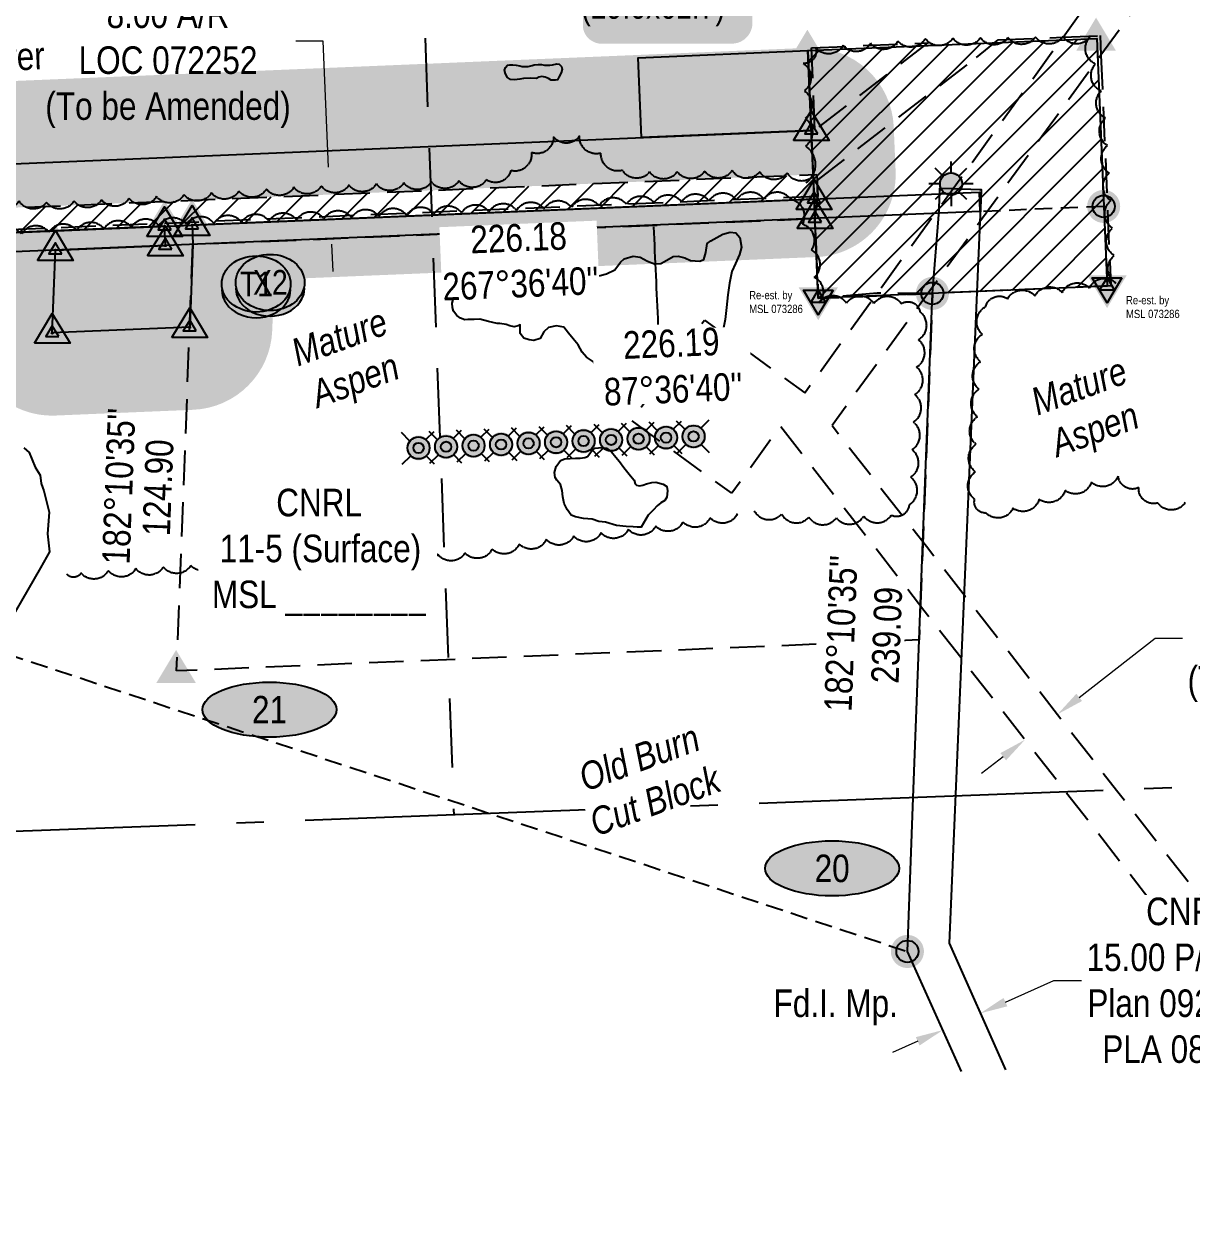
# Model space of a CAD drawing. Extents: x 659618 to 663059, y 6178642 to 6181580.
# Drawn here: x 660938.9 to 661363.1, y 6178897.8 to 6179334.5 of the extents above; entities that cross this region are included whole.
import ezdxf
from ezdxf.enums import TextEntityAlignment as Align

# ---------------------------------------------------------------- set-up
doc = ezdxf.new("R2010")
doc.units = 0
doc.header["$LTSCALE"] = 5
doc.header["$PDSIZE"] = 0.5
for name, pattern in [('0', [1, 1, 0]), ('foc-ACCESSROAD', [3.75, 2.5, -1.25]), ('foc-LSD', [8, 5, -3]), ('foc-QUARTERLINE', [33, 25, -3, 2, -3]), ('foc-TIELINE', [1.875, 1.25, -0.625])]:
    doc.linetypes.add(name, pattern=pattern)
doc.layers.get('Defpoints').update_dxf_attribs({"color": 9})
for name, color, linetype in [('AS-SYMBOL', 7, 'Continuous'), ('C-AR', 13, 'foc-ACCESSROAD'), ('C-RW', 13, 'Continuous'), ('C-WS', 13, 'foc-ACCESSROAD'), ('F-AR', 190, 'foc-ACCESSROAD'), ('L-BD', 7, 'Continuous'), ('L-MON', 1, 'Continuous'), ('L-QSEC', 8, 'foc-QUARTERLINE'), ('L-SECTION-LSD', 7, 'foc-LSD'), ('L-TIE', 7, 'foc-TIELINE'), ('P-BUFFER-H 30m', 51, 'Continuous'), ('P-BUFFER-T', 40, 'Continuous'), ('P-CROSSINGS', 250, 'Continuous'), ('P-ELEVATION', 7, 'Continuous'), ('P-PROPOSED', 10, 'Continuous'), ('P-PROPOSED-EXISTING-H', 59, 'Continuous'), ('P-PROPOSED-H', 21, 'Continuous'), ('P-TEMP-BLOCKS', 250, 'Continuous'), ('P-TEMP-BLUE-H', 133, 'Continuous'), ('P-TEMP-CNRL', 160, 'Continuous'), ('T-BUSH', 110, '0'), ('T-BUSH-T', 110, 'Continuous'), ('WETLAND', 143, 'Continuous')]:
    doc.layers.add(name, color=color, linetype=linetype)
for name, color, linetype, lineweight in [('C-EZE-T', 13, 'Continuous', 9), ('C-RW-T', 13, 'Continuous', 9), ('C-WS-T', 13, 'Continuous', 9), ('F-AR-T', 190, 'Continuous', 9), ('T-TEXT', 48, 'Continuous', 18)]:
    doc.layers.add(name, color=color, linetype=linetype, lineweight=lineweight)
doc.styles.add('80', font='ARIALN.TTF', dxfattribs={"height": 10})
doc.styles.add('80CG', font='ARIALN.TTF', dxfattribs={"height": 10})
doc.styles.add('80L', font='ARIALN.TTF', dxfattribs={"height": 10})
doc.styles.add('80LS', font='ARIALNI.TTF', dxfattribs={"height": 10})
doc.styles.add('BOLD', font='ARIALNB.TTF')
doc.styles.add('Crossing', font='ARIALN.TTF', dxfattribs={"height": 10})
doc.dimstyles.new('Compass 5 000', dxfattribs={"dimscale": 5, "dimtxt": 9, "dimasz": 2, "dimexe": 0.2, "dimexo": 0.0625, "dimgap": 0.5, "dimtad": 0, "dimtih": 1, "dimtoh": 1, "dimzin": 0, "dimdsep": 46, "dimtxsty": '80CG', "dimcen": 0.1, "dimse1": 1, "dimse2": 1, "dimclrd": 256, "dimclrt": 256, "dimaunit": 1, "dimadec": 4, "dimazin": 0, "dimtfac": 0.06, "dimtofl": 0, "dimtmove": 0, "dimatfit": 1, "dimfxl": 0.2, "dimtolj": 1, "dimtzin": 0, "dimlwd": -1, "dimarcsym": 0})
pattern_1 = [(45, (121.906, 1137.984), (-5.611625831, 5.611625831), [])]

# ---------------------------------------------------------------- blocks, each defined once
blk = doc.blocks.new('*D428')
at = {"layer": 'Defpoints', "color": 0, "transparency": 16777216}
for p in [(661306.62, 6179093.64), (661294.78, 6179084.41), (661314.23, 6179083.89)]:
    blk.add_point(p, dxfattribs=at)
at = {"layer": 'F-AR-T', "transparency": 16777216}
for p, q in [((661322.11, 6179090.05), (661349.66, 6179111.55)), ((661349.66, 6179111.55), (661359.66, 6179111.55)), ((661294.51, 6179068.5), (661286.63, 6179062.35))]:
    blk.add_line(p, q, dxfattribs=at)
for points in [[(661321.08, 6179091.36), (661323.14, 6179088.73), (661314.23, 6179083.89)], [(661293.49, 6179069.82), (661295.54, 6179067.19), (661302.4, 6179074.65)]]:
    blk.add_solid(points, dxfattribs=at)
at = {"layer": 'F-AR-T', "transparency": 16777216, "insert": (661406.04, 6179111.55), "char_height": 10, "attachment_point": 5, "style": '80CG'}
blk.add_mtext('\\A1;Tolko\\P15.00 A/R\\PDLO 860979\\P(To be Amended)\\P(Not Built)', dxfattribs=at)
blk = doc.blocks.new('fdia')
at = {"color": 255, "const_width": 1}
blk.add_lwpolyline([(-0.5, 0, 1), (0.5, 0, 1)], format="xyb", close=True, dxfattribs=at)
blk = doc.blocks.new('Fdiaa')
blk.add_blockref('fdia', (0, 0))
blk = doc.blocks.new('fdib')
at = {"color": 1, "const_width": 1.6}
blk.add_lwpolyline([(-0.4, 0, 1), (0.4, 0, 1)], format="xyb", close=True, dxfattribs=at)
at = {"color": 1}
blk.add_circle((0, 0), 0.8, dxfattribs=at)
blk = doc.blocks.new('Fdibb')
blk.add_blockref('fdib', (0, 0))
blk = doc.blocks.new('fdicc')
for name in ['Fdibb', 'Fdiaa']:
    blk.add_blockref(name, (0, 0))
blk = doc.blocks.new('FDI')
blk.add_blockref('fdicc', (0, 0))
blk = doc.blocks.new('GAS')
h = blk.add_hatch(color=255)
h.dxf.hatch_style = 1
edge = h.paths.add_edge_path()
edge.add_arc((0, 0), 0.9, 0, 360)
for p, q in [((-0.571, 0.571), (-1.142, 1.142)), ((0, 0.808), (0, 1.616)), ((0.571, 0.571), (1.142, 1.142)), ((-0.808, 0), (-1.616, 0)), ((1.616, 0), (0.808, 0)), ((-0.571, -0.571), (-1.142, -1.142)), ((0, -0.808), (0, -1.616)), ((1.142, -1.142), (0.571, -0.571))]:
    blk.add_line(p, q)
blk.add_circle((0, 0), 0.8)
blk = doc.blocks.new('WC')
at = {"layer": 'L-MON'}
h = blk.add_hatch(color=255, dxfattribs=at)
h.dxf.hatch_style = 1
edge = h.paths.add_edge_path()
edge.add_arc((0, 0), 0.9, 0, 360)
at = {"layer": 'L-MON', "color": 240, "flags": 128}
for points in [[(-0.622, 0.503), (-1.232, 1.12)], [(0.52, 0.608), (1.126, 1.206)], [(-1.179, -1.185), (-0.559, -0.572)], [(1.159, -1.185), (0.557, -0.574)]]:
    blk.add_lwpolyline(points, dxfattribs=at)
at = {"layer": 'L-MON', "color": 240}
for radius in [0.8, 0.373]:
    blk.add_circle((0, 0), radius, dxfattribs=at)
blk = doc.blocks.new('*D538')
at = {"layer": 'C-RW-T', "transparency": 16777216}
for p, q in [((661295.32, 6178979.42), (661312.92, 6178987.28)), ((661312.92, 6178987.28), (661322.92, 6178987.28)), ((661263.45, 6178965.18), (661254.32, 6178961.1))]:
    blk.add_line(p, q, dxfattribs=at)
for points in [[(661294.64, 6178980.94), (661296, 6178977.89), (661286.19, 6178975.34)], [(661262.77, 6178966.7), (661264.13, 6178963.66), (661272.58, 6178969.26)]]:
    blk.add_solid(points, dxfattribs=at)
at = {"layer": 'Defpoints', "color": 0, "transparency": 16777216}
for p in [(661285.55, 6178976.76), (661286.19, 6178975.34), (661271.94, 6178970.69)]:
    blk.add_point(p, dxfattribs=at)
at = {"layer": 'C-RW-T', "transparency": 16777216, "insert": (661362.01, 6178987.28), "char_height": 10, "attachment_point": 5, "style": '80CG', "bg_fill": 3, "box_fill_scale": 1.1, "bg_fill_color": 256, "bg_fill_true_color": 13158600, "bg_fill_transparency": 0}
blk.add_mtext('\\A1;CNRL\\P15.00 P/L R/W\\PPlan 092 8357\\PPLA 082259', dxfattribs=at)
blk = doc.blocks.new('TRIA')
blk.add_hatch(color=255).paths.add_polyline_path([(-0.041, 1.521), (-1.475, -0.867), (1.392, -0.867)])
blk = doc.blocks.new('Hybrid_EC')
at = {"color": 251}
for points in [[(-1.296, -0.74), (0, 1.42), (1.296, -0.74)], [(0.471, -0.26), (0, 0.526), (-0.471, -0.26)]]:
    blk.add_lwpolyline(points, close=True, dxfattribs=at)
at = {"layer": 'Defpoints'}
blk.add_circle((0, 0), 0.05, dxfattribs=at)
at = {"xscale": 1.2, "yscale": 1.2, "zscale": 1.2}
blk.add_blockref('TRIA', (0.05, 0.061), dxfattribs=at)
blk = doc.blocks.new('STRIA')
blk.add_hatch(color=255).paths.add_polyline_path([(-0.041, 1.521), (-1.475, -0.867), (1.392, -0.867)])
blk = doc.blocks.new('STRIAA')
blk.add_blockref('STRIA', (0, 0))
blk = doc.blocks.new('STRIB')
at = {"color": 1}
blk.add_solid([(-1.121, -0.667), (-0.041, 1.133), (1.039, -0.667)], dxfattribs=at)
blk = doc.blocks.new('STRIBB')
blk.add_blockref('STRIB', (0, 0))
blk = doc.blocks.new('STRICC')
for name in ['STRIAA', 'STRIBB']:
    blk.add_blockref(name, (0, 0))
blk = doc.blocks.new('fdspike')
blk.add_blockref('STRICC', (0, 0))
blk = doc.blocks.new('Hybrid_RC')
at = {"color": 4}
for points in [[(1.08, 0.6), (0, -1.2), (-1.08, 0.6)], [(0, 0.6), (0.54, -0.3), (-0.54, -0.3)]]:
    blk.add_lwpolyline(points, close=True, dxfattribs=at)
at = {"rotation": 180}
blk.add_blockref('TRIA', (-0.041, -0.067), dxfattribs=at)
blk = doc.blocks.new('*D554')
at = {"layer": 'C-EZE-T', "transparency": 16777216}
for p, q in [((661047.53, 6179328.22), (661037.53, 6179328.22)), ((661049.43, 6179282.58), (661047.53, 6179328.22)), ((661050.59, 6179254.61), (661051, 6179244.62))]:
    blk.add_line(p, q, dxfattribs=at)
for points in [[(661051.09, 6179282.65), (661047.76, 6179282.51), (661049.84, 6179272.59)], [(661052.25, 6179254.68), (661048.92, 6179254.54), (661050.17, 6179264.6)]]:
    blk.add_solid(points, dxfattribs=at)
at = {"layer": 'Defpoints', "color": 0, "transparency": 16777216}
for p in [(661049.84, 6179272.59), (660899.01, 6179266.33), (660899.34, 6179258.34)]:
    blk.add_point(p, dxfattribs=at)
at = {"layer": 'C-EZE-T', "transparency": 16777216, "insert": (660991.15, 6179328.22), "char_height": 10, "attachment_point": 5, "style": '80CG'}
blk.add_mtext('\\A1;CNRL\\P8.00 A/R\\PLOC 072252\\P(To be Amended)', dxfattribs=at)
blk = doc.blocks.new('we')
at = {"layer": 'P-ELEVATION'}
h = blk.add_hatch(color=111, dxfattribs=at)
h.dxf.hatch_style = 1
edge = h.paths.add_edge_path()
edge.add_ellipse((0, 0), major_axis=(-24.38, 0), ratio=0.410256, start_angle=0, end_angle=360)
at = {"layer": 'P-ELEVATION', "color": 7, "flags": 128}
blk.add_lwpolyline([(0, 0, 12.5, 0, 0), (-12.42, -6.43, 0, 0, 0)], format="xyseb", dxfattribs=at)
at = {"layer": 'P-ELEVATION', "color": 7}
blk.add_ellipse((0, 0), major_axis=(-24.38, 0), ratio=0.410256, dxfattribs=at)
at = {"layer": 'P-ELEVATION', "style": '80'}
blk.add_attdef('ELEVATION', text='', height=10, dxfattribs=at).set_placement((0, 0), align=Align.MIDDLE_CENTER)
blk = doc.blocks.new('*U631')
h = blk.add_hatch(color=133)
edge = h.paths.add_edge_path()
edge.add_line((-24, -20), (24, -20))
edge.add_arc((24, -14), 6, 270, 360)
edge.add_line((30, -14), (30, 12.5))
edge.add_arc((24, 12.5), 6, 0, 90)
edge.add_line((24, 18.5), (-24, 18.5))
edge.add_arc((-24, 12.5), 6, 90, 180)
edge.add_line((-30, 12.5), (-30, -14))
edge.add_arc((-24, -14), 6, 180, 270)
at = {"color": 250, "flags": 128}
blk.add_lwpolyline([(-24, -20, 3, 3, 0), (24, -20, 3, 3, 0.414214), (30, -14, 3, 3, 0), (30, 12.5, 3, 0, 0.414214), (24, 18.5, 0, 0, 0), (-24, 18.5, 0, 0, 0.414214), (-30, 12.5, 0, 0, 0), (-30, -14, 0, 3, 0.414214)], format="xyseb", close=True, dxfattribs=at)
at = {"flags": 128}
blk.add_lwpolyline([(-7.6, 4.04, 0, 7.5, 0), (0, 0, 0, 0, 0)], format="xyseb", dxfattribs=at)
at = {"color": 250}
for tag, p, height, style in [('TEMP_AREA_W1_001', (-9.21, 2.24), 12, 'BOLD'), ('ENTER_TEXT_001', (-30.66, -12.47), 9, '80')]:
    blk.add_attdef(tag, p, '', height=height, dxfattribs=dict(at, style=style))
blk = doc.blocks.new('Well_proximity')
h = blk.add_hatch(color=191)
h.dxf.hatch_style = 1
edge = h.paths.add_edge_path()
edge.add_ellipse((0, 0), major_axis=(-12.5, 0), ratio=0.816297, start_angle=0, end_angle=360)
h = blk.add_hatch(color=250)
h.dxf.hatch_style = 1
edge = h.paths.add_edge_path()
edge.add_ellipse((0, -2.05), major_axis=(-12.5, 0), ratio=0.816297, start_angle=0, end_angle=180)
edge.add_line((12.5, -2.05), (12.5, 0))
edge.add_ellipse((0, 0), major_axis=(-12.5, 0), ratio=0.816297, start_angle=0, end_angle=180, ccw=False)
edge.add_line((-12.5, 0), (-12.5, -2.05))
at = {"color": 250}
blk.add_ellipse((0, 0), major_axis=(-12.5, 0), ratio=0.816297, dxfattribs=at)
blk.add_ellipse((0, -2.05), major_axis=(-12.5, 0), ratio=0.816297, start_param=0, end_param=3.141593, dxfattribs=at)
at = {"color": 250, "style": '80L'}
blk.add_attdef('CROSSING', text='', height=9, dxfattribs=at).set_placement((0.09, 0.02), align=Align.MIDDLE_CENTER)
blk = doc.blocks.new('xing2')
h = blk.add_hatch(color=50)
h.dxf.hatch_style = 1
edge = h.paths.add_edge_path()
edge.add_ellipse((0, 0), major_axis=(-12.5, 0), ratio=0.816297, start_angle=0, end_angle=360)
h = blk.add_hatch(color=250)
h.dxf.hatch_style = 1
edge = h.paths.add_edge_path()
edge.add_ellipse((0, -2.05), major_axis=(-12.5, 0), ratio=0.816297, start_angle=0, end_angle=180)
edge.add_line((12.5, -2.05), (12.5, 0))
edge.add_ellipse((0, 0), major_axis=(-12.5, 0), ratio=0.816297, start_angle=0, end_angle=180, ccw=False)
edge.add_line((-12.5, 0), (-12.5, -2.05))
at = {"color": 250}
blk.add_ellipse((0, 0), major_axis=(-12.5, 0), ratio=0.816297, dxfattribs=at)
blk.add_ellipse((0, -2.05), major_axis=(-12.5, 0), ratio=0.816297, start_param=0, end_param=3.141593, dxfattribs=at)
at = {"color": 250, "style": 'Crossing'}
blk.add_attdef('CROSSING', text='', height=9, dxfattribs=at).set_placement((0.09, 0.02), align=Align.MIDDLE_CENTER)
at = {"color": 250, "style": 'Crossing', "flags": 1}
for tag, p in [('OWNER', (0.09, -12.49)), ('DESCRIPTION', (0.09, -25.77)), ('LOCATION', (0.09, -39.3)), ('DWG_REF', (0.09, -52.84))]:
    blk.add_attdef(tag, text='', height=9, dxfattribs=at).set_placement(p, align=Align.MIDDLE_CENTER)

msp = doc.modelspace()

# ---------------------------------------------------------------- hatches: boundary and pattern name
at = {"layer": 'P-BUFFER-H 30m'}
h = msp.add_hatch(color=256, dxfattribs=at)
h.dxf.hatch_style = 1
h.paths.add_polyline_path([(661254.757, 6179297.132, 0.4141866), (661223.539, 6179325.848), (660501.533, 6179295.727, 0.4713258), (660473.597, 6179258.843), (660479.468, 6179234.07, 0.3593183), (660509.904, 6179211.018), (660515.583, 6179211.255, 0.2031885), (660536.738, 6179221.283), (660667.128, 6179226.692), (660919.634, 6179237.168), (660919.114, 6179223.474, 0.4377501), (660950.337, 6179192.367), (661000.284, 6179194.45, 0.3910623), (661029.007, 6179223.28), (661029.708, 6179241.735), (661226.701, 6179249.908, 0.4143076), (661255.426, 6179281.129)])
h.paths.add_polyline_path([(661224.789, 6179295.879), (661225.833, 6179270.906), (660999.885, 6179261.48), (661000.177, 6179254.487), (660999.034, 6179224.419), (660949.087, 6179222.335), (660950.229, 6179252.403), (660990.187, 6179254.07), (660989.896, 6179261.063), (660508.654, 6179240.987), (660502.783, 6179265.759)], flags=16)
h.paths.add_polyline_path([(661224.789, 6179295.879), (661225.458, 6179279.876), (660665.885, 6179256.661), (660513.598, 6179250.343), (660514.332, 6179241.224), (660508.654, 6179240.987), (660502.783, 6179265.759)], flags=0)
at = {"layer": 'P-PROPOSED-EXISTING-H'}
h = msp.add_hatch(dxfattribs=at)
h.set_pattern_fill('ANSI31', color=256, scale=2.499539)
h.set_pattern_definition(pattern_1)
h.paths.add_polyline_path([(661225.666, 6179274.894), (661225.208, 6179285.862), (661223.578, 6179324.841), (661278.82, 6179327.151), (661328.467, 6179329.226), (661332.226, 6179239.322), (661227.337, 6179234.936)])
h = msp.add_hatch(dxfattribs=at)
h.set_pattern_fill('ANSI31', color=256, scale=2.499539)
h.set_pattern_definition(pattern_1)
h.paths.add_polyline_path([(661225.833, 6179270.906), (661225.458, 6179279.876), (660665.885, 6179256.661), (660513.598, 6179250.343), (660514.332, 6179241.224), (660989.896, 6179261.063), (660999.885, 6179261.48)])
at = {"layer": 'P-PROPOSED-H'}
h = msp.add_hatch(color=256, dxfattribs=at)
h.dxf.hatch_style = 1
h.paths.add_polyline_path([(661225.458, 6179279.876), (661224.789, 6179295.879), (660502.783, 6179265.759), (660508.654, 6179240.987), (660514.332, 6179241.224), (660513.598, 6179250.343), (660665.885, 6179256.661)])
h.paths.add_polyline_path([(661000.177, 6179254.487), (660999.885, 6179261.48), (660989.896, 6179261.063), (660990.187, 6179254.07), (660950.229, 6179252.403), (660949.087, 6179222.335), (660999.034, 6179224.419)])
at = {"layer": 'P-TEMP-BLUE-H'}
h = msp.add_hatch(color=256, dxfattribs=at)
h.dxf.hatch_style = 1
h.paths.add_polyline_path([(661224.789, 6179295.879), (661163.154, 6179293.308), (661161.945, 6179322.277), (661223.578, 6179324.849)])

# ---------------------------------------------------------------- linework, layer by layer
at = {"layer": 'C-AR'}
msp.add_lwpolyline([(660524.237, 6179242.78), (660515.066, 6179232.119), (660514.241, 6179242.358), (660513.598, 6179250.343), (660665.885, 6179256.661), (660696.029, 6179257.911), (661226.814, 6179279.933), (661226.907, 6179277.744), (661227.151, 6179271.944), (660696.324, 6179249.92), (660666.181, 6179248.669), (660524.237, 6179242.78)], close=True, dxfattribs=at)
at = {"layer": 'C-RW'}
for points in [[(659776.07, 6178912.435), (659858.64, 6178999.669), (659872.384, 6179014.19), (659992.506, 6179141.096), (660034.598, 6179160.406), (660090.013, 6179220.124), (660510.854, 6179243.243), (660510.972, 6179241.084), (661285.752, 6179273.405), (661286.043, 6179266.413), (660540.829, 6179235.324), (660511.676, 6179228.268), (660095.732, 6179205.418), (660043.562, 6179148.018), (660001.397, 6179128.675), (659880.05, 6179000.477), (659873.156, 6178993.195), (659782.85, 6178897.791)], [(661279.363, 6178954.244), (661259.708, 6178997.799), (661261.83, 6179053.634), (661264.011, 6179110.884), (661265.36, 6179146.489), (661268.789, 6179236.709), (661271.211, 6179266.785), (661271.247, 6179267.807), (661271.461, 6179273.794), (661271.503, 6179274.945), (661276.3, 6179274.763), (661285.905, 6179274.397), (661286.488, 6179274.374), (661286.222, 6179267.408), (661286.04, 6179262.632), (661274.831, 6179000.754), (661295.341, 6178954.847)]]:
    msp.add_lwpolyline(points, dxfattribs=at)
at = {"layer": 'C-WS'}
for points in [[(661285.158, 6179237.405), (661268.789, 6179236.709), (661248.757, 6179236.846), (661227.337, 6179234.936), (661226.125, 6179263.913), (661227.151, 6179271.944), (661226.907, 6179277.744), (661284.752, 6179322.317), (661292.71, 6179328.732), (661316.222, 6179329.722), (661329.714, 6179330.291), (661330.015, 6179323.171), (661333.572, 6179239.462), (661285.158, 6179237.405)], [(661224.886, 6179325.874), (661267.115, 6179327.654), (661226.137, 6179296.077), (661224.886, 6179325.874)]]:
    msp.add_lwpolyline(points, close=True, dxfattribs=at)
at = {"layer": 'C-WS', "flags": 128}
msp.add_lwpolyline([(661264.011, 6179110.884), (660994.289, 6179099.638), (661000.185, 6179254.504), (661226.125, 6179263.913), (661227.337, 6179234.936), (661268.789, 6179236.709), (661264.011, 6179110.884)], close=True, dxfattribs=at)
at = {"layer": 'Defpoints', "color": 2}
msp.add_circle((661356.328, 6178973.05), 11.502, dxfattribs=at)
at = {"layer": 'F-AR', "flags": 128}
msp.add_lwpolyline([(661371.798, 6178957.731), (661383.712, 6178970.504), (661317.185, 6179055.709), (661279.967, 6179103.386), (661265.717, 6179121.639), (661213.58, 6179188.419), (661195.936, 6179164.129), (661159.502, 6179190.595), (661185.968, 6179227.029), (661222.403, 6179200.564), (661248.757, 6179236.846), (661270.482, 6179266.754), (661271.247, 6179267.807), (661275.725, 6179273.972), (661276.3, 6179274.763), (661316.222, 6179329.722), (661337.976, 6179359.67), (661313.686, 6179377.314), (661340.151, 6179413.748), (661376.586, 6179387.282), (661350.119, 6179350.848), (661330.015, 6179323.171), (661286.04, 6179262.632), (661270.286, 6179240.944), (661267.9, 6179237.659), (661232.369, 6179188.745), (661266.609, 6179144.888), (661280.854, 6179126.642), (661335.684, 6179056.408), (661394.078, 6178981.618), (661468.52, 6179061.428), (661494.658, 6179089.452), (661590.876, 6179192.611)], dxfattribs=at)
at = {"layer": 'L-BD', "color": 2}
for p, q in [((661330.996, 6179268.288), (661331.015, 6179268.289)), ((661268.789, 6179236.709), (661268.791, 6179236.669))]:
    msp.add_line(p, q, dxfattribs=at)
at = {"layer": 'L-QSEC', "flags": 128}
msp.add_lwpolyline([(661495.66, 6179062.454), (660704.356, 6179032.605), (660694.306, 6179032.226)], dxfattribs=at)
at = {"layer": 'L-SECTION-LSD'}
msp.add_line((661080.083, 6179449.34), (661094.977, 6179047.34), dxfattribs=at)
at = {"layer": 'L-TIE'}
for p, q in [((661331.015, 6179268.289), (661286.043, 6179266.413)), ((660540.846, 6179235.325), (661259.708, 6178997.799))]:
    msp.add_line(p, q, dxfattribs=at)
at = {"layer": 'P-PROPOSED'}
msp.add_lwpolyline([(661225.666, 6179274.894), (661225.208, 6179285.862), (661223.578, 6179324.841), (661278.82, 6179327.151), (661328.467, 6179329.226), (661332.226, 6179239.322), (661227.337, 6179234.936)], close=True, dxfattribs=at)
at = {"layer": 'P-PROPOSED', "flags": 128}
msp.add_lwpolyline([(660989.896, 6179261.063), (660508.654, 6179240.987), (660502.783, 6179265.759), (661224.789, 6179295.879), (661225.833, 6179270.906), (660999.885, 6179261.48), (661000.177, 6179254.487), (660999.034, 6179224.419), (660949.087, 6179222.335), (660950.229, 6179252.403), (660990.187, 6179254.07), (660989.896, 6179261.063)], dxfattribs=at)
at = {"layer": 'P-TEMP-CNRL', "flags": 128}
msp.add_lwpolyline([(661224.789, 6179295.879), (661163.154, 6179293.308), (661161.945, 6179322.277), (661223.578, 6179324.849)], close=True, dxfattribs=at)
at = {"layer": 'T-BUSH', "flags": 128}
for points in [[(661360.629, 6179160.765, -0.5205671), (661350.63, 6179160.604, -0.5205671), (661343.737, 6179166.214, -0.5205671), (661336.274, 6179170.348, -0.5205671), (661326.57, 6179168.138, -0.5205671), (661317.014, 6179165.191, -0.5205671), (661307.545, 6179161.98, -0.5205671), (661298.1, 6179158.694, -0.5205671), (661288.247, 6179156.987, -0.5205671), (661284.163, 6179161.957, -0.5205671), (661284.423, 6179171.954, -0.5205671), (661284.684, 6179181.951, -0.5205671), (661285.171, 6179191.938, -0.5205671), (661285.72, 6179201.923, -0.5205671), (661286.269, 6179211.908, -0.5205671), (661286.94, 6179221.882, -0.5205671), (661288.062, 6179231.819, -0.5205671), (661296.082, 6179234.775, -0.5205671), (661306.032, 6179235.78, -0.5205671), (661315.943, 6179237.074, -0.5205671), (661325.817, 6179238.658, -0.5205671), (661335.417, 6179240.463, -0.5205671), (661334.841, 6179250.446, -0.5205671), (661334.264, 6179260.429, -0.5205671), (661333.687, 6179270.413, -0.5205671), (661333.058, 6179280.393, -0.5205671), (661332.388, 6179290.37, -0.5205671), (661331.718, 6179300.348, -0.5205671), (661330.097, 6179310.195, -0.5205671), (661328.054, 6179319.984, -0.5205671), (661326.011, 6179329.773, -0.5205671), (661316.248, 6179329.928, -0.5205671), (661306.249, 6179329.79, -0.5205671), (661296.249, 6179329.651, -0.5205671), (661286.25, 6179329.513, -0.5205671), (661276.251, 6179329.374, -0.5205671), (661266.256, 6179329.152, -0.5205671), (661256.29, 6179328.332, -0.5205671), (661246.324, 6179327.512, -0.5205671), (661236.357, 6179326.692, -0.5205671), (661226.391, 6179325.871, -0.5205671), (661221.901, 6179320.189, -0.5205671), (661222.264, 6179310.195, -0.5205671), (661222.519, 6179300.199, -0.5205671), (661222.672, 6179290.2, -0.5205671), (661222.876, 6179276.817, -0.5205671)], [(661226.03, 6179279.858, -0.5205671), (661216.046, 6179280.373, -0.5205671), (661206.061, 6179280.888, -0.5205671), (661196.074, 6179281.308, -0.5205671), (661186.078, 6179281.091, -0.5205671), (661176.083, 6179280.875, -0.5205671), (661166.087, 6179280.806, -0.5205671), (661156.21, 6179281.393, -0.5205671), (661148.409, 6179287.647, -0.5205671), (661140.609, 6179293.901, -0.5205671), (661131.198, 6179293.561, -0.5205671), (661123.182, 6179287.84, -0.5205671), (661115.632, 6179281.285, -0.5205671), (661106.794, 6179277.986, -0.5205671), (661096.803, 6179277.597, -0.5205671), (661086.812, 6179277.209, -0.5205671), (661076.822, 6179276.82, -0.5205671), (661066.831, 6179276.431, -0.5205671), (661056.841, 6179276.043, -0.5205671), (661046.85, 6179275.654, -0.5205671), (661036.862, 6179275.219, -0.5205671), (661026.886, 6179274.551, -0.5205671), (661016.91, 6179273.883, -0.5205671), (661006.934, 6179273.214, -0.5205671), (660996.959, 6179272.546, -0.5205671), (660986.983, 6179271.878, -0.5205671), (660977.007, 6179271.209, -0.5205671), (660967.023, 6179270.687, -0.5205671), (660957.035, 6179270.225, -0.5205671), (660947.048, 6179269.764, -0.5205671), (660937.072, 6179270.193, -0.5205671), (660927.095, 6179270.409, -0.5205671), (660917.113, 6179269.84, -0.5205671), (660907.131, 6179269.272, -0.5205671), (660897.151, 6179268.674, -0.5205671), (660887.171, 6179268.073, -0.5205671), (660877.191, 6179267.472, -0.5205671), (660867.211, 6179266.871, -0.5205671), (660857.222, 6179266.451, -0.5205671), (660847.232, 6179266.032, -0.5205671), (660837.243, 6179265.614, -0.5205671), (660827.252, 6179265.243, -0.5205671), (660817.258, 6179264.927, -0.5205671), (660807.265, 6179264.611, -0.5205671), (660797.272, 6179264.296, -0.5205671), (660787.305, 6179263.56, -0.5205671), (660777.348, 6179262.653, -0.5205671), (660767.391, 6179261.746, -0.5205671), (660757.41, 6179261.17, -0.5205671), (660747.426, 6179260.642, -0.5205671), (660737.442, 6179260.113, -0.5205671), (660727.444, 6179260.144, -0.5205671), (660717.446, 6179260.189, -0.5205671), (660707.448, 6179260.234, -0.5205671), (660697.457, 6179259.937, -0.5205671), (660687.471, 6179259.445, -0.5205671), (660677.485, 6179258.954, -0.5205671), (660667.499, 6179258.462, -0.5205671), (660657.513, 6179257.97, -0.5205671), (660647.527, 6179257.479, -0.5205671), (660637.547, 6179256.88, -0.5205671), (660627.567, 6179256.278, -0.5205671), (660617.587, 6179255.676, -0.5205671), (660607.596, 6179255.302, -0.5205671), (660597.603, 6179254.972, -0.5205671), (660587.611, 6179254.643, -0.5205671), (660577.618, 6179254.313, -0.5205671), (660567.625, 6179253.983, -0.5205671), (660557.633, 6179253.653, -0.5205671), (660547.64, 6179253.324, -0.5205671), (660537.647, 6179252.994, -0.5205671), (660528.015, 6179255.487, -0.5205671), (660518.425, 6179258.315, -0.5205671), (660508.835, 6179261.144, -0.5205671), (660501.018, 6179263.449, -0.5205671)], [(661204.085, 6179157.775, 0.5205671), (661214.017, 6179156.615, 0.5205671), (661223.95, 6179155.456, 0.5205671), (661233.904, 6179155.175, 0.5205671), (661243.881, 6179155.849, 0.5205671), (661253.872, 6179156.234, 0.5205671), (661260.453, 6179160.001, 0.5205671), (661260.931, 6179169.99, 0.5205671), (661261.41, 6179179.979, 0.5205671), (661261.888, 6179189.967, 0.5205671), (661262.366, 6179199.956, 0.5205671), (661263.049, 6179209.932, 0.5205671), (661263.75, 6179219.908, 0.5205671), (661264.45, 6179229.883, 0.5205671), (661257.569, 6179232.895, 0.5205671), (661247.57, 6179233.043, 0.5205671), (661237.571, 6179233.192, 0.5205671), (661227.572, 6179233.341, 0.5205671), (661225.888, 6179242.531, 0.5205671), (661224.904, 6179252.483, 0.5205671), (661221.578, 6179261.785, 0.5205671), (661217.299, 6179270.823, 0.5205671), (661207.618, 6179270.987, 0.5205671), (661197.624, 6179270.638, 0.5205671), (661187.63, 6179270.288, 0.5205671), (661177.636, 6179269.939, 0.5205671), (661167.642, 6179269.589, 0.5205671), (661157.656, 6179269.059, 0.5205671), (661147.672, 6179268.506, 0.5205671), (661137.687, 6179267.954, 0.5205671), (661127.702, 6179267.402, 0.5205671), (661117.718, 6179266.85, 0.5205671), (661107.728, 6179266.403, 0.5205671), (661097.737, 6179265.972, 0.5205671), (661087.746, 6179265.541, 0.5205671), (661077.755, 6179265.11, 0.5205671), (661067.764, 6179264.688, 0.5205671), (661057.773, 6179264.266, 0.5205671), (661047.782, 6179263.845, 0.5205671), (661037.791, 6179263.423, 0.5205671), (661027.8, 6179263.002, 0.5205671), (661017.809, 6179262.58, 0.5205671), (661007.818, 6179262.159, 0.5205671), (660997.827, 6179261.737, 0.5205671), (660987.835, 6179261.316, 0.5205671), (660977.851, 6179260.76, 0.5205671), (660967.87, 6179260.149, 0.5205671), (660957.889, 6179259.539, 0.5205671), (660947.907, 6179258.928, 0.5205671), (660937.926, 6179258.318, 0.5205671), (660927.945, 6179257.707, 0.5205671), (660917.963, 6179257.097, 0.5205671), (660907.978, 6179256.574, 0.5205671), (660897.984, 6179256.216, 0.5205671), (660887.99, 6179255.858, 0.5205671), (660877.997, 6179255.5, 0.5205671), (660868.003, 6179255.142, 0.5205671), (660858.01, 6179254.784, 0.5205671), (660848.016, 6179254.426, 0.5205671), (660838.023, 6179254.067, 0.5205671), (660828.029, 6179253.709, 0.5205671), (660818.037, 6179253.319, 0.5205671), (660808.053, 6179252.744, 0.5205671), (660798.07, 6179252.169, 0.5205671), (660788.087, 6179251.594, 0.5205671), (660778.103, 6179251.019, 0.5205671), (660768.12, 6179250.444, 0.5205671), (660758.136, 6179249.869, 0.5205671), (660748.154, 6179249.269, 0.5205671), (660738.173, 6179248.653, 0.5205671), (660728.192, 6179248.037, 0.5205671), (660719.408, 6179243.709, 0.5205671), (660709.45, 6179243.956, 0.5205671), (660699.458, 6179244.333, 0.5205671), (660689.465, 6179244.71, 0.5205671), (660679.47, 6179245.046, 0.5205671), (660669.474, 6179245.323, 0.5205671), (660659.478, 6179245.6, 0.5205671), (660649.486, 6179245.507, 0.5205671), (660639.499, 6179244.998, 0.5205671), (660629.512, 6179244.489, 0.5205671), (660619.525, 6179243.979, 0.5205671), (660609.538, 6179243.47, 0.5205671), (660599.551, 6179242.961, 0.5205671), (660589.56, 6179242.564, 0.5205671), (660579.562, 6179242.338, 0.5205671), (660569.565, 6179242.111, 0.5205671), (660559.568, 6179241.884, 0.5205671), (660549.609, 6179241.052, 0.5205671), (660539.994, 6179239.627, 0.5205671), (660537.795, 6179229.871, 0.5205671), (660530.402, 6179225.416, 0.5205671), (660520.604, 6179223.412, 0.5205671), (660507.812, 6179220.797, 0.5205671)], [(661197.98, 6179156.665, -0.5205671), (661188.09, 6179155.189, -0.5205671), (661178.199, 6179153.714, -0.5205671), (661168.309, 6179152.238, -0.5205671), (661158.387, 6179150.99, -0.5205671), (661148.461, 6179149.782, -0.5205671), (661138.534, 6179148.575, -0.5205671), (661128.607, 6179147.367, -0.5205671), (661118.751, 6179145.698, -0.5205671), (661108.918, 6179143.879, -0.5205671), (661099.043, 6179142.437, -0.5205671), (661089.05, 6179142.053, -0.5205671), (661079.057, 6179141.669, -0.5205671), (661069.065, 6179141.284, -0.5205671), (661059.076, 6179141.193, -0.5205671), (661049.097, 6179141.837, -0.5205671), (661039.117, 6179142.48, -0.5205671), (661029.18, 6179141.894, -0.5205671), (661019.267, 6179140.578, -0.5205671), (661009.354, 6179139.261, -0.5205671), (660999.441, 6179137.945, -0.5205671), (660989.461, 6179137.343, -0.5205671), (660979.476, 6179136.797, -0.5205671), (660969.506, 6179136.03, -0.5205671), (660959.54, 6179135.208, -0.5205671), (660954.381, 6179134.783, -0.5205671)]]:
    msp.add_lwpolyline(points, format="xyb", dxfattribs=at)
at = {"layer": 'WETLAND'}
for points in [[(661119.763, 6179319.108), (661122.015, 6179319.071), (661123.409, 6179319.404), (661124.201, 6179319.714), (661125.603, 6179319.846), (661126.771, 6179319.769), (661127.904, 6179319.57), (661129.875, 6179319.523), (661130.835, 6179319.639), (661132.427, 6179320.059), (661133.196, 6179319.927), (661134.03, 6179319.115), (661134.349, 6179318.084), (661133.997, 6179316.748), (661133.131, 6179315.152), (661132.642, 6179314.251), (661131.846, 6179314.061), (661130.274, 6179314.164), (661129.331, 6179314.69), (661128.144, 6179315.248), (661126.973, 6179315.405), (661125.817, 6179315.162), (661124.987, 6179314.77), (661122.735, 6179314.807), (661120.326, 6179314.758), (661118.93, 6179314.465), (661116.969, 6179314.232), (661115.558, 6179314.341), (661114.404, 6179315.14), (661113.672, 6179316.436), (661113.424, 6179317.71), (661113.67, 6179318.682), (661114.48, 6179319.594), (661115.32, 6179319.706), (661116.366, 6179319.664), (661117.658, 6179319.511), (661118.949, 6179319.359), (661119.763, 6179319.108)], [(661198.719, 6179250.83), (661197.323, 6179247.583), (661195.913, 6179244.671), (661195.059, 6179240.434), (661194.541, 6179236.209), (661194.036, 6179231.649), (661193.524, 6179227.256), (661192.67, 6179223.019), (661189.265, 6179219.361), (661186.859, 6179216.076), (661186.946, 6179213.724), (661187.388, 6179210.881), (661187.051, 6179206.326), (661185.143, 6179203.228), (661183.167, 6179201.977), (661180.249, 6179203.383), (661175.336, 6179204.042), (661170.716, 6179205.889), (661166.308, 6179206.567), (661164.294, 6179206.324), (661158.24, 6179205.932), (661156.083, 6179205.011), (661150.852, 6179205.154), (661148.595, 6179206.92), (661146.974, 6179209.72), (661145.715, 6179211.86), (661143.121, 6179213.614), (661141.538, 6179215.406), (661140.091, 6179218.044), (661138.327, 6179220.165), (661136.563, 6179222.287), (661134.967, 6179224.414), (661132.248, 6179224.986), (661129.405, 6179224.377), (661127.61, 6179222.796), (661126.35, 6179220.394), (661124.018, 6179219.635), (661122.322, 6179219.909), (661120.446, 6179220.512), (661119.037, 6179222.142), (661119.025, 6179225.289), (661118.279, 6179224.988), (661116.916, 6179224.524), (661115.314, 6179224.878), (661113.915, 6179225.378), (661111.622, 6179225.775), (661110.723, 6179225.811), (661109.122, 6179226.165), (661107.589, 6179226.522), (661104.453, 6179227.301), (661102.313, 6179227.291), (661100.038, 6179227.207), (661099.004, 6179227.168), (661097.395, 6179227.729), (661096.047, 6179228.712), (661094.885, 6179230.254), (661094.423, 6179231.546), (661094.364, 6179233.128), (661094.849, 6179234.938), (661095.488, 6179236.339), (661095.565, 6179237.996), (661095.225, 6179239.706), (661094.98, 6179240.73), (661095.266, 6179242.325), (661096.385, 6179243.814), (661098.208, 6179244.915), (661099.641, 6179245.381), (661101.143, 6179245.85), (661102.657, 6179245.975), (661104.501, 6179246.526), (661105.173, 6179247.033), (661106.164, 6179248.241), (661106.812, 6179249.367), (661107.188, 6179250.415), (661107.791, 6179250.919), (661109.246, 6179250.767), (661110.582, 6179250.127), (661112.071, 6179249.08), (661113.919, 6179247.632), (661115.822, 6179246.601), (661118.261, 6179246.002), (661120.002, 6179245.584), (661121.134, 6179244.868), (661122.083, 6179243.456), (661122.201, 6179242.152), (661122.032, 6179241.112), (661121.965, 6179239.969), (661123.565, 6179240.981), (661127.362, 6179243.14), (661130.966, 6179245.965), (661135.305, 6179247.135), (661138.504, 6179247.254), (661140.393, 6179246.315), (661141.97, 6179244.691), (661143.385, 6179242.893), (661145.237, 6179242.962), (661148.092, 6179243.236), (661150.431, 6179243.827), (661153.411, 6179245.283), (661155.5, 6179248.052), (661156.803, 6179249.277), (661160.139, 6179250.242), (661162.682, 6179249.832), (661165.263, 6179248.413), (661167.826, 6179247.499), (661170.183, 6179247.586), (661171.504, 6179248.308), (661174.641, 6179250.106), (661176.492, 6179250.175), (661178.874, 6179249.59), (661180.931, 6179248.657), (661184.311, 6179248.446), (661185.807, 6179249.006), (661186.555, 6179251.557), (661186.942, 6179254.767), (661188.252, 6179255.825), (661192.716, 6179258.177), (661195.384, 6179258.949), (661197.417, 6179258.688), (661198.826, 6179257.058), (661199.461, 6179253.549), (661198.719, 6179250.83)], [(661161.299, 6179167.121), (661162.343, 6179166.884), (661163.577, 6179167.136), (661164.94, 6179167.6), (661166.927, 6179168.019), (661168.373, 6179168.141), (661170.952, 6179167.479), (661172.367, 6179166.566), (661172.561, 6179165.058), (661172.369, 6179162.777), (661171.654, 6179161.579), (661170.17, 6179160.628), (661168.76, 6179159.543), (661167.501, 6179158.118), (661166.572, 6179157.119), (661165.57, 6179156.186), (661164.656, 6179154.774), (661163.037, 6179151.889), (661161.52, 6179151.833), (661160.067, 6179151.917), (661157.505, 6179152.098), (661154.04, 6179152.452), (661150.061, 6179153.614), (661147.632, 6179153.937), (661145.255, 6179154.745), (661142.001, 6179154.969), (661139.149, 6179155.552), (661137.604, 6179156.253), (661136.082, 6179158.194), (661135.032, 6179160.429), (661134.529, 6179162.822), (661134.305, 6179165.157), (661133.741, 6179167.34), (661132.369, 6179168.943), (661131.716, 6179169.815), (661131.509, 6179171.667), (661132.188, 6179173.828), (661133.695, 6179176.02), (661135.258, 6179176.698), (661137.189, 6179176.77), (661139.189, 6179176.844), (661140.843, 6179176.905), (661142.493, 6179177.104), (661143.512, 6179177.555), (661144.373, 6179178.552), (661145.154, 6179179.821), (661146.304, 6179180.483), (661148.709, 6179180.779), (661150.377, 6179180.496), (661152.29, 6179179.189), (661153.812, 6179177.248), (661155.114, 6179175.642), (661156.713, 6179173.497), (661159.105, 6179170.416), (661160.405, 6179168.879), (661160.867, 6179167.587), (661161.299, 6179167.121)]]:
    msp.add_lwpolyline(points, close=True, dxfattribs=at)
msp.add_lwpolyline([(660938.822, 6179180.606), (660940.748, 6179178.893), (660942.858, 6179173.565), (660944.672, 6179170.663), (660945.039, 6179167.727), (660946.032, 6179165.02), (660948.036, 6179157.234), (660947.334, 6179149.366), (660948.139, 6179142.924), (660944.781, 6179137.123), (660929.068, 6179109.983)], dxfattribs=at)

# ---------------------------------------------------------------- block references
at = {"xscale": 4.999999999999977, "yscale": 4.999999999999977, "zscale": 4.999999999999977}
msp.add_blockref('WC', (661082.144, 6179180.6), dxfattribs=at)
at = {"xscale": 0.9993363083593041, "yscale": 0.9993363083593041, "zscale": 0.9993363083593041}
msp.add_blockref('we', (661028.004, 6179085.588), dxfattribs=at).add_auto_attribs({'ELEVATION': '21'})
at = {"layer": 'AS-SYMBOL', "xscale": 4.999999999999977, "yscale": 4.999999999999977, "zscale": 4.999999999999977}
msp.add_blockref('GAS', (661275.556, 6179276.464), dxfattribs=at)
at = {"layer": 'Defpoints', "color": 5, "xscale": 0.99981573, "yscale": 0.99981573, "zscale": 0.99981573}
msp.add_blockref('Well_proximity', (661023.17, 6179240.136), dxfattribs=at).add_auto_attribs({'CROSSING': 'T1'})
at = {"layer": 'L-MON', "color": 5}
for name, p, xscale, yscale, zscale in [('fdspike', (661328.434, 6179329.225), 4.99907865, 4.99907865, 4.99907865), ('Hybrid_EC', (661224.789, 6179295.879), 4.99907865, 4.99907865, 4.99907865), ('Hybrid_EC', (661225.833, 6179270.906), 4.99907865, 4.99907865, 4.99907865), ('Hybrid_EC', (661226.125, 6179263.913), 4.99907865, 4.99907865, 4.99907865), ('Hybrid_EC', (660989.896, 6179261.063), 4.99907865, 4.99907865, 4.99907865), ('Hybrid_EC', (660999.885, 6179261.48), 4.99907865, 4.99907865, 4.99907865), ('Hybrid_EC', (660950.229, 6179252.403), 4.99907865, 4.99907865, 4.99907865), ('Hybrid_EC', (660990.187, 6179254.07), 4.99907865, 4.99907865, 4.99907865), ('fdspike', (661000.177, 6179254.487), 4.999999999999998, 4.999999999999998, 4.999999999999998), ('Hybrid_RC', (661332.226, 6179239.322), 4.99907865, 4.99907865, 4.99907865), ('Hybrid_RC', (661227.337, 6179234.936), 4.99907865, 4.99907865, 4.99907865), ('Hybrid_EC', (660999.034, 6179224.419), 4.99907865, 4.99907865, 4.99907865), ('Hybrid_EC', (660949.087, 6179222.335), 4.99907865, 4.99907865, 4.99907865), ('fdspike', (660994.289, 6179099.638), 4.999999999999998, 4.999999999999998, 4.999999999999998)]:
    msp.add_blockref(name, p, dxfattribs=dict(at, xscale=xscale, yscale=yscale, zscale=zscale))
at = {"layer": 'L-MON'}
for name, p, xscale, yscale, zscale in [('fdspike', (661223.578, 6179324.841), 4.999999999999975, 4.999999999999975, 4.999999999999975), ('FDI', (661330.996, 6179268.288), 4.999999999999977, 4.999999999999977, 4.999999999999977), ('FDI', (661268.789, 6179236.709), 4.999999999999977, 4.999999999999977, 4.999999999999977), ('WC', (661152.07, 6179183.517), 4.999999999999977, 4.999999999999977, 4.999999999999977), ('WC', (661162.06, 6179183.933), 4.999999999999977, 4.999999999999977, 4.999999999999977), ('WC', (661172.049, 6179184.35), 4.999999999999977, 4.999999999999977, 4.999999999999977), ('WC', (661182.039, 6179184.767), 4.999999999999977, 4.999999999999977, 4.999999999999977), ('WC', (661082.144, 6179180.6), 4.999999999999977, 4.999999999999977, 4.999999999999977), ('WC', (661092.134, 6179181.016), 4.999999999999977, 4.999999999999977, 4.999999999999977), ('WC', (661102.123, 6179181.433), 4.999999999999977, 4.999999999999977, 4.999999999999977), ('WC', (661112.113, 6179181.85), 4.999999999999977, 4.999999999999977, 4.999999999999977), ('WC', (661122.102, 6179182.266), 4.999999999999977, 4.999999999999977, 4.999999999999977), ('WC', (661132.091, 6179182.683), 4.999999999999977, 4.999999999999977, 4.999999999999977), ('WC', (661142.081, 6179183.1), 4.999999999999977, 4.999999999999977, 4.999999999999977)]:
    msp.add_blockref(name, p, dxfattribs=dict(at, xscale=xscale, yscale=yscale, zscale=zscale))
at = {"layer": 'P-CROSSINGS'}
msp.add_blockref('xing2', (661028.235, 6179240.677), dxfattribs=at).add_auto_attribs({'CROSSING': 'X2'})
at = {"layer": 'P-TEMP-BLOCKS'}
msp.add_blockref('*U631', (661171.928, 6179348.88), dxfattribs=at).add_auto_attribs({'TEMP_AREA_W1_001': 'LD1', 'ENTER_TEXT_001': '(29.0x61.7)'})

# ---------------------------------------------------------------- texts
at = {"layer": 'Defpoints', "color": 2, "char_height": 2.99945, "attachment_point": 1, "style": '80L'}
for insert in [(661202.245, 6179237.581), (661339.12, 6179235.762)]:
    msp.add_mtext_dynamic_manual_height_columns('Re-est. by MSL 073286', width=22.20195, gutter_width=50, heights=[0], dxfattribs=dict(at, insert=insert))
at = {"layer": 'L-BD', "color": 5, "style": '80L'}
for s, height, p in [("182°10'35''", 9.99816, (660973.255, 6179166.732)), ('124.90', 9.9982, (660987.492, 6179166.191))]:
    msp.add_text(s, height=height, rotation=87.8225, dxfattribs=at).set_placement(p, align=Align.MIDDLE)
at = {"layer": 'T-BUSH-T', "char_height": 9.9982, "width": 79.9187, "attachment_point": 2, "rotation": 20, "style": '80LS'}
for insert in [(661051.682, 6179225.616), (661320.325, 6179207.787)]:
    msp.add_mtext('Mature\\PAspen', dxfattribs=dict(at, insert=insert))

# ---------------------------------------------------------------- next in the draw order: texts
at = {"layer": 'C-WS-T', "insert": (661003.718, 6179165.783), "char_height": 9.99816, "attachment_point": 1, "style": '80L', "bg_fill": 3, "box_fill_scale": 1.15, "bg_fill_color": 256, "bg_fill_true_color": 256, "bg_fill_transparency": 0}
msp.add_mtext_dynamic_manual_height_columns('\\pi26.733;CNRL\\P\\pi6.188;11-5 (Surface)\\P\\pi3.3782;MSL ________', width=83.65898, gutter_width=50, heights=[0], dxfattribs=at)
at = {"layer": 'L-BD', "char_height": 9.99816, "width": 57.13928, "attachment_point": 2, "rotation": 2.3888, "style": '80L', "bg_fill": 3, "box_fill_scale": 1, "bg_fill_color": 256, "bg_fill_transparency": 0}
for s, insert in [("226.18 267°36'40''", (661118.265, 6179261.931)), ("226.19 87°36'40''", (661173.739, 6179223.619))]:
    msp.add_mtext(s, dxfattribs=dict(at, insert=insert))
at = {"layer": 'L-BD', "insert": (661230.519, 6179113.469), "char_height": 9.99816, "width": 16.62632, "attachment_point": 2, "rotation": 87.8225, "style": '80L', "bg_fill": 3, "box_fill_scale": 1.15, "bg_fill_color": 256, "bg_fill_true_color": 256, "bg_fill_transparency": 0}
msp.add_mtext("182°10'35''\\P239.09", dxfattribs=at)
at = {"layer": 'P-BUFFER-T', "insert": (660890.148, 6179325.779), "char_height": 10, "attachment_point": 1, "rotation": 2.38885, "style": '80L', "bg_fill": 3, "box_fill_scale": 1.15, "bg_fill_color": 256, "bg_fill_true_color": 256, "bg_fill_transparency": 0}
msp.add_mtext_dynamic_manual_height_columns('30m Buffer', width=57.8975, gutter_width=50, heights=[0], dxfattribs=at)
at = {"layer": 'T-TEXT', "insert": (661160.579, 6179072.898), "char_height": 10, "width": 49.73165, "attachment_point": 2, "rotation": 20, "style": '80LS', "bg_fill": 3, "box_fill_scale": 1, "bg_fill_color": 256, "bg_fill_transparency": 0}
msp.add_mtext('Old Burn\\PCut Block', dxfattribs=at)

# ---------------------------------------------------------------- next in the draw order: dimensions: what is measured, and where the dimension line sits
at = {"layer": 'C-RW-T'}
dim = msp.add_linear_dim(base=(661286.187, 6178975.336), p1=(661271.943, 6178970.687), p2=(661285.548, 6178976.765), angle=24.07319, text='CNRL\\P15.00 P/L R/W\\PPlan 092 8357\\PPLA 082259', dimstyle='Compass 5 000', override={"dimtfill": 1}, dxfattribs=at)
dim.commit()
dim.dimension.update_dxf_attribs({"geometry": '*D538', "text_midpoint": (661362.006, 6178987.28), "dimtype": 161})

# ---------------------------------------------------------------- next in the draw order: block references
at = {"xscale": 0.9993363083593041, "yscale": 0.9993363083593041, "zscale": 0.9993363083593041}
msp.add_blockref('we', (661232.372, 6179027.97), dxfattribs=at).add_auto_attribs({'ELEVATION': '20'})
at = {"layer": 'L-MON', "xscale": 4.999999999999977, "yscale": 4.999999999999977, "zscale": 4.999999999999977}
msp.add_blockref('FDI', (661259.708, 6178997.799), dxfattribs=at)

# ---------------------------------------------------------------- next in the draw order: texts
at = {"layer": 'L-MON', "insert": (661233.671, 6178983.996), "char_height": 9.9963, "width": 44.31301, "attachment_point": 2, "style": '80L'}
msp.add_mtext('Fd.I. Mp.', dxfattribs=at)

# ---------------------------------------------------------------- next in the draw order: dimensions: what is measured, and where the dimension line sits
at = {"layer": 'C-EZE-T', "color": 2}
dim = msp.add_linear_dim(base=(661049.84, 6179272.59), p1=(660899.343, 6179258.343), p2=(660899.011, 6179266.333), angle=92.37574, text='CNRL\\P8.00 A/R\\PLOC 072252\\P(To be Amended)', dimstyle='Compass 5 000', dxfattribs=at)
dim.commit()
dim.dimension.update_dxf_attribs({"geometry": '*D554', "text_midpoint": (660991.151, 6179328.218), "dimtype": 161})
at = {"layer": 'F-AR-T'}
dim = msp.add_linear_dim(base=(661314.228, 6179083.892), p1=(661294.783, 6179084.407), p2=(661306.615, 6179093.644), angle=37.97804, text='Tolko\\P15.00 A/R\\PDLO 860979\\P(To be Amended)\\P(Not Built)', dimstyle='Compass 5 000', dxfattribs=at)
dim.commit()
dim.dimension.update_dxf_attribs({"geometry": '*D428', "text_midpoint": (661406.042, 6179111.553), "dimtype": 161})

# ---------------------------------------------------------------- next in the draw order: leaders
at = {"layer": 'L-BD', "path_type": 1}
msp.add_leader([(661167.49, 6179260.916), (661169.106, 6179225.382)], dimstyle='Compass 5 000', override={"dimgap": 0.5, "dimtad": 0}, dxfattribs=at)

doc.saveas('drawing.dxf')
